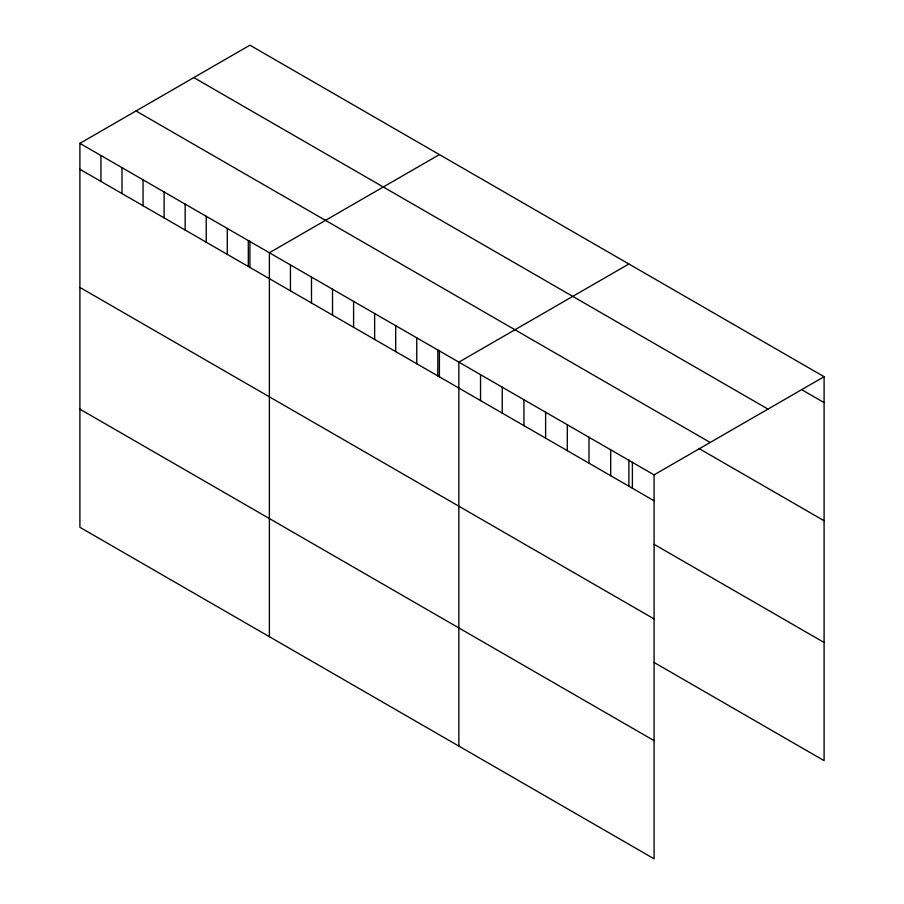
<?xml version="1.0" encoding="UTF-8"?>
<svg xmlns="http://www.w3.org/2000/svg" width="904" height="904" viewBox="0 0 904 904"><rect width="100%" height="100%" fill="white"/><g stroke="black" fill="none" stroke-linecap="round" stroke-linejoin="round"><path stroke-width="1.36" d="M79.902 143.363L654.078 474.86L654.078 858.8L79.902 527.303L79.902 143.363L249.922 45.2L824.098 376.697L824.098 760.637L654.191 662.53M439.4 154.595L269.381 252.758L269.381 636.698M628.879 263.991L458.848 362.154L458.848 746.094M654.078 474.86L824.098 376.697M802.413 390.076L824.098 402.608M193.818 77.597L767.993 409.094M136.007 110.966L710.182 442.474M698.781 448.395L824.098 520.749M79.902 169.274L654.078 500.771M654.191 544.389L824.098 642.484M79.902 287.427L654.078 618.924M79.902 409.15L654.078 740.647M632.382 462.339L632.382 488.25M628.879 459.82L628.879 486.397M610.686 449.819L610.686 475.719M589.001 437.299L589.001 463.198M567.305 424.767L567.305 450.678M545.62 412.247L545.62 438.157M523.924 399.726L523.924 425.626M502.24 387.206L502.24 413.105M480.544 374.674L480.544 400.585M439.4 350.424L439.4 377.002M437.796 349.995L437.796 375.906M416.744 337.847L416.744 363.747M395.692 325.689L395.692 351.599M374.64 313.53L374.64 339.441M353.588 301.382L353.588 327.282M332.536 289.223L332.536 315.134M311.484 277.065L311.484 302.976M290.433 264.917L290.433 290.817M249.922 241.029L249.922 267.607M248.317 240.6L248.317 266.51M227.266 228.452L227.266 254.352M206.214 216.293L206.214 242.204M185.162 204.146L185.162 230.045M164.11 191.987L164.11 217.887M143.058 179.828L143.058 205.739M122.006 167.681L122.006 193.58M100.954 155.522L100.954 181.422"/></g></svg>
